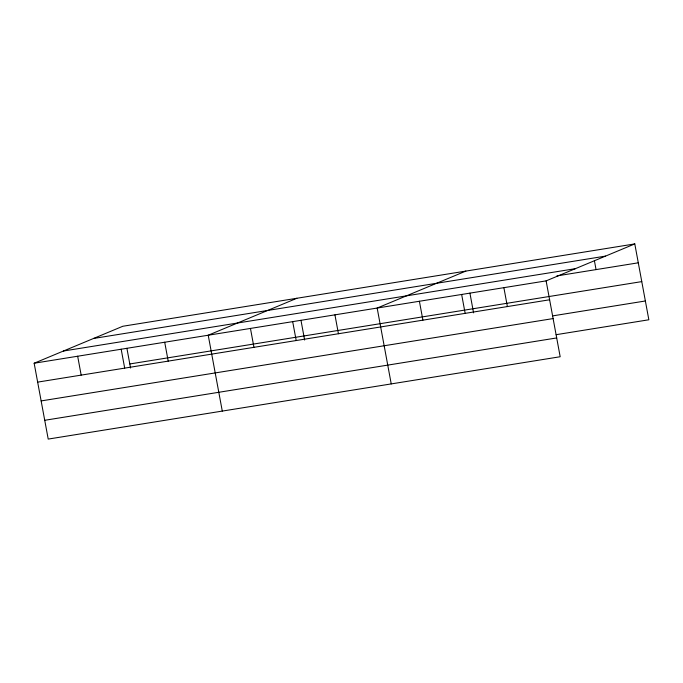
<?xml version="1.0" encoding="UTF-8"?>
<svg xmlns="http://www.w3.org/2000/svg" width="683" height="683" viewBox="0 0 683 683"><rect width="100%" height="100%" fill="white"/><g stroke="black" fill="none" stroke-linecap="round" stroke-linejoin="round"><path stroke-width="1.02" d="M634.789 243.916L546.118 280.875L560.18 356.739L48.211 439.084L34.15 363.228L122.82 326.261L634.789 243.916L648.85 319.772L556.133 334.687M296.892 298.266L208.221 335.225L222.282 411.089M465.84 271.091L377.17 308.05L391.231 383.914M93.562 338.461L605.531 256.108M63.408 351.028L575.385 268.675M556.91 275.906L638.289 262.81M34.15 363.228L546.118 280.875M129.804 363.962L641.772 281.609M37.65 382.121L549.627 299.777M552.649 315.887L645.367 300.981M41.134 400.921L553.11 318.577M44.728 420.293L556.696 337.94M594.398 260.65L596.054 269.606M503.883 287.671L507.384 306.573M469.921 293.118L473.584 312.865M461.648 294.467L465.149 313.36M419.405 301.254L422.914 320.156M334.935 314.846L338.435 333.748M300.972 320.293L304.635 340.04M292.691 321.642L296.2 340.535M250.456 328.429L253.956 347.331M164.705 342.226L168.206 361.128M126.901 348.296L130.564 368.035M121.181 349.226L124.69 368.128M77.666 356.227L81.166 375.121"/></g></svg>
